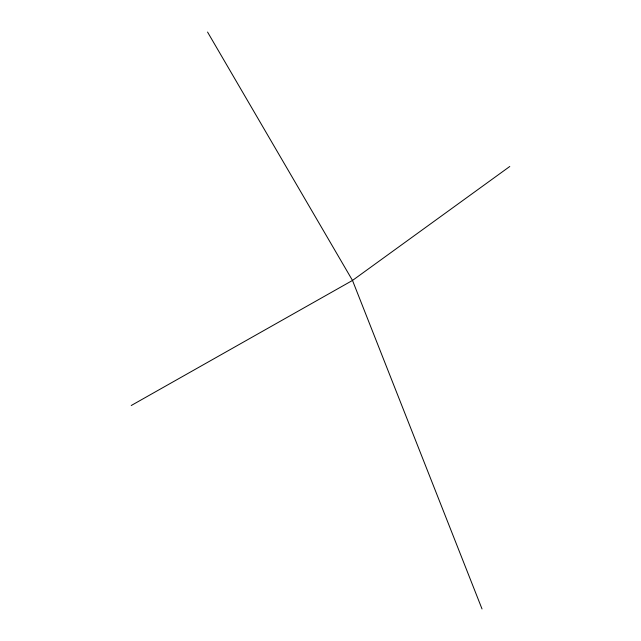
<?xml version="1.0" encoding="UTF-8"?>
<svg xmlns="http://www.w3.org/2000/svg" width="641" height="641" viewBox="0 0 641 641"><rect width="100%" height="100%" fill="white"/><g stroke="black" fill="none" stroke-linecap="round" stroke-linejoin="round"><path stroke-width="0.96" d="M509.779 166.484L352.494 280.438L131.221 405.521M207.548 32.05L352.494 280.438L482.024 608.95"/></g></svg>
